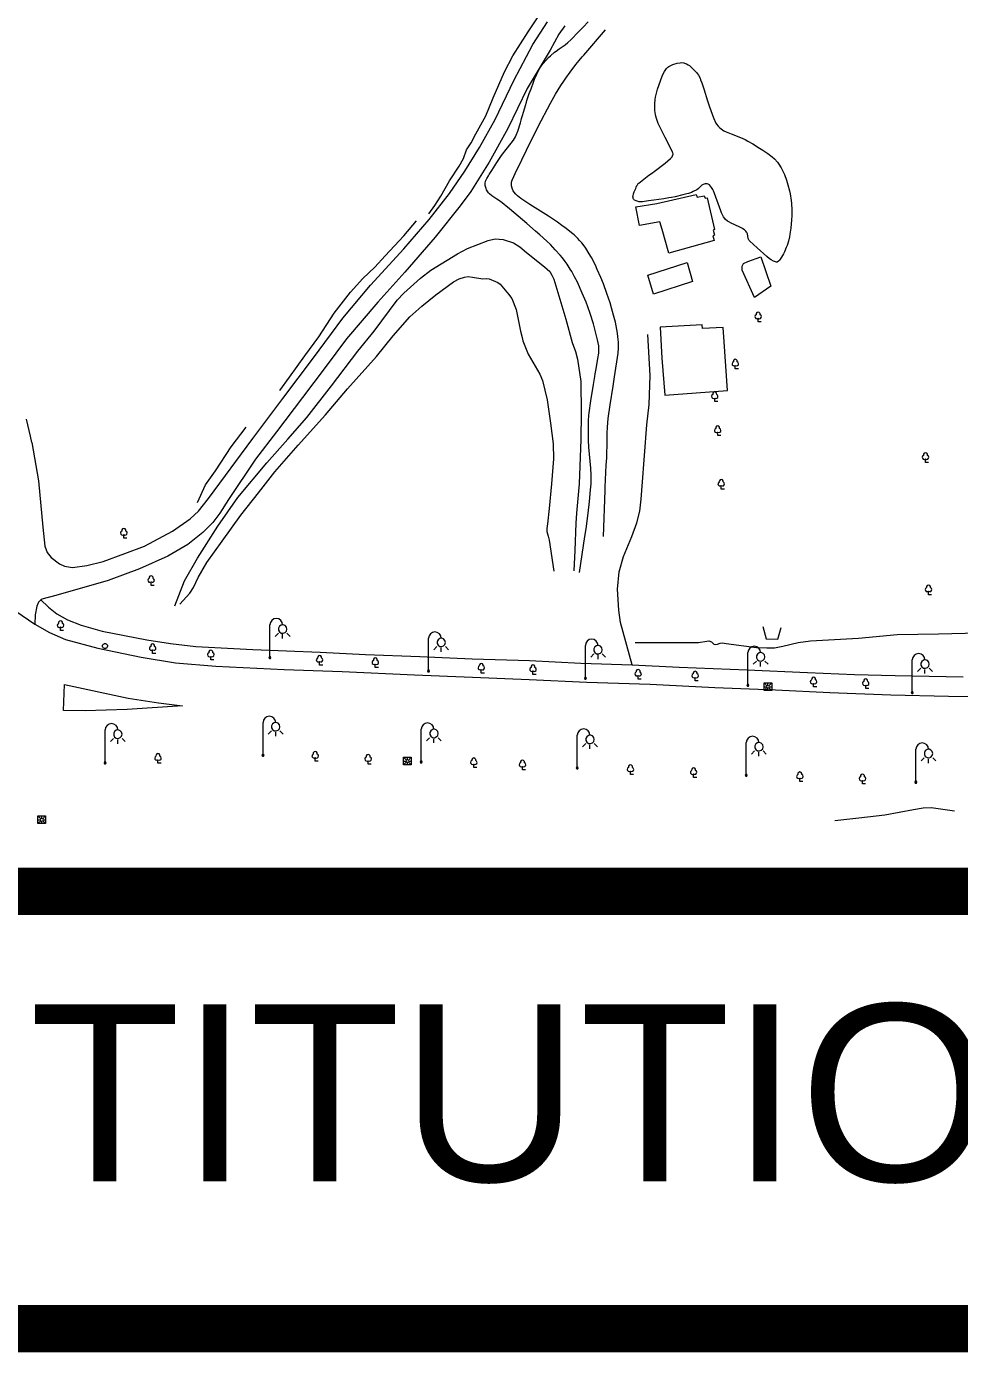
# Model space of a CAD drawing. Header units: millimetres. Extents: x 10 to 1007146, y 455139 to 1110758.
# Drawn here: x 503397.57 to 503413.36, y 555373.66 to 555396.12 of the extents above; entities that cross this region are included whole.
import ezdxf
from ezdxf.enums import TextEntityAlignment as Align

# ---------------------------------------------------------------- set-up
doc = ezdxf.new("R2010")
doc.units = ezdxf.units.MM
doc.header["$LTSCALE"] = 10
doc.layers.add('CADRE', color=7, linetype='Continuous')
for name, color, linetype, lineweight in [('OACCIDENT', 5, 'Continuous', 0), ('P_ROUTE', 1, 'Continuous', 0), ('PBDUR', 1, 'Continuous', 0), ('PBTROTTOIR', 252, 'Continuous', 0), ('PCLOTURE GRILLAGE', 30, 'Continuous', 0), ('PISTE', 1, 'Continuous', 0), ('PLAMPADAIRE', 7, 'Continuous', 0), ('PMUR', 4, 'Continuous', 0), ('PREGARD', 7, 'Continuous', 0), ('PVCLOTURE', 70, 'Continuous', 0), ('Varbre', 70, 'Continuous', 0), ('Vforet', 70, 'Continuous', 0)]:
    doc.layers.add(name, color=color, linetype=linetype, lineweight=lineweight)
doc.styles.add('MON', font='arial.ttf', dxfattribs={"height": 0.5})

# ---------------------------------------------------------------- blocks, each defined once
blk = doc.blocks.new('PT_COTE_90')
at = {"color": 0, "linetype": 'ByBlock', "flags": 128}
blk.add_lwpolyline([(-28.429668, 24.457168), (-22.724495, 29.831684), (-16.024326, 33.901743), (-8.6245, 36.492704), (-0.846278, 37.491798), (6.96316, 36.848127), (14.47522, 34.593737), (21.348963, 30.830655), (27.292359, 25.717765), (32.043869, 19.480061), (35.391395, 12.392342), (37.198282, 4.763435), (37.372385, -3.076757), (35.915955, -10.780607), (32.892504, -18.013615), (28.426802, -24.454403), (22.725419, -29.83218), (16.021989, -33.906029), (8.625424, -36.4932), (0.847202, -37.492293), (-6.966026, -36.845362), (-14.474296, -34.594232), (-21.351829, -30.82789), (-27.295225, -25.715), (-32.042945, -19.480557), (-35.394261, -12.389576), (-37.197357, -4.763931), (-37.37146, 3.076261), (-35.918292, 10.776321), (-32.89158, 18.013119)], close=True, dxfattribs=at)
blk = doc.blocks.new('a_i_b_169')
at = {"layer": 'Varbre', "color": 70, "linetype": 'Continuous', "lineweight": 0, "flags": 128}
blk.add_lwpolyline([(186.542538, 0.000518), (0, 0), (0.000073, 213.192155)], dxfattribs=at)
at = {"layer": 'Varbre', "color": 70, "linetype": 'Continuous', "lineweight": 0}
for centre, radius, start, end in [((-74.071781, 313.257725), 124.498024, 111.637039, 306.510073), ((-0.000617, 461.873786), 124.403379, 344.52592, 195.330408), ((74.375888, 312.909383), 124.399708, 233.281948, 68.53724)]:
    blk.add_arc(centre, radius, start, end, dxfattribs=at)
blk = doc.blocks.new('Regard_88')
at = {"layer": 'PREGARD', "color": 7, "linetype": 'Continuous', "lineweight": 0}
for p, q in [((-77.368545, -74.770038), (-77.368545, 77.129962)), ((-77.368545, 77.129962), (74.531455, 77.129962)), ((-13.068545, 12.829962), (-77.368545, 77.129962)), ((-77.368545, 0.029962), (-18.268545, 0.029962)), ((-0.468545, 18.229962), (-0.768545, 77.129962)), ((11.531455, 14.129962), (74.531455, 77.129962)), ((18.331455, 0.029962), (74.531455, 0.029962)), ((74.531455, 77.129962), (74.531455, -74.770038)), ((-77.368545, -74.770038), (-14.168545, -11.570038)), ((74.531455, -74.770038), (-77.368545, -74.770038)), ((-0.068545, -74.770038), (-0.368545, -18.270038)), ((74.531455, -74.770038), (12.831455, -13.070038))]:
    blk.add_line(p, q, dxfattribs=at)
blk = doc.blocks.new('Lampadaire_117')
at = {"layer": 'PLAMPADAIRE', "color": 7, "linetype": 'Continuous', "lineweight": 0, "flags": 128}
for points in [[(0.000009, 21.798357), (0.000198, 496.731629)], [(192.000198, 496.731553), (185.600213, 533.531555), (164.800225, 563.931564), (132.800233, 584.731576), (96.000237, 592.731591), (59.200233, 584.731606), (28.800225, 563.931618), (8.000213, 533.531626), (0.000198, 496.731629)], [(256.000173, 432.731527), (249.600184, 461.53153), (228.800194, 485.531538), (200.000198, 496.73155), (169.600196, 491.931562), (144.000189, 474.331572), (129.600178, 447.131578), (129.600166, 416.731578), (144.000155, 389.531572), (169.600148, 371.931562), (200.000147, 368.73155), (228.800152, 379.931538), (249.600161, 402.33153), (256.000173, 432.731527)], [(80.000128, 320.731597), (128.000147, 368.731578)], [(192.000115, 288.731553), (192.000141, 352.731553)], [(304.000128, 320.731508), (256.000147, 368.731527)], [(16, 0.731623), (8.000005, 13.531626), (-7.999995, 13.531633), (-16, 0.731636), (-8.000005, -13.668367), (7.999995, -13.668374), (16, 0.731623)], [(-0.000005, -13.668371), (0.000005, 13.531629)], [(15.555556, -0.068377), (-15.555556, -0.068364)]]:
    blk.add_lwpolyline(points, dxfattribs=at)

msp = doc.modelspace()

# ---------------------------------------------------------------- linework, layer by layer
at = {"elevation": -0.354}
msp.add_lwpolyline([(503345.107, 555474.387), (503435.114, 555474.393), (503435.121, 555381.48), (503345.115, 555381.474)], close=True, dxfattribs=at)
at = {"layer": 'CADRE', "color": 0, "lineweight": -2, "const_width": 0.8, "elevation": -0.354, "flags": 128}
for points in [[(503345.107, 555474.387), (503435.381, 555474.387), (503435.379, 555381.474), (503345.107, 555381.475)], [(503435.379, 555381.474), (503249.376, 555381.474), (503249.376, 555374.063), (503435.379, 555374.063)], [(503435.383, 555381.477), (503249.379, 555381.477), (503249.379, 555374.067), (503435.383, 555374.067)]]:
    msp.add_lwpolyline(points, close=True, dxfattribs=at)
at = {"layer": 'OACCIDENT', "color": 0}
for points in [[(503400.073, 555386.31, 5.989), (503400.237, 555386.735, 5.906), (503400.461, 555387.118, 5.881), (503400.804, 555387.661, 5.823), (503401.144, 555388.144, 5.79), (503401.63, 555388.732, 5.773), (503401.986, 555389.134, 5.748), (503402.311, 555389.501, 5.724), (503402.728, 555390.036, 5.69), (503403.175, 555390.621, 5.649), (503403.448, 555390.961, 5.608), (503403.841, 555391.486, 5.574), (503403.949, 555391.608, 5.574), (503404.235, 555391.86, 5.533), (503404.41, 555391.994, 5.517), (503404.859, 555392.275, 5.483), (503405.031, 555392.365, 5.483), (503405.381, 555392.501, 5.467), (503405.495, 555392.527, 5.467), (503405.631, 555392.517, 5.467), (503405.806, 555392.46, 5.475), (503405.917, 555392.392, 5.475), (503406.029, 555392.297, 5.475), (503406.33, 555392.051, 5.483), (503406.423, 555391.975, 5.483), (503406.458, 555391.913, 5.483), (503406.488, 555391.844, 5.483), (503406.692, 555391.166, 5.492), (503406.801, 555390.773, 5.492), (503406.855, 555390.616, 5.492), (503406.894, 555390.489, 5.492), (503406.945, 555390.109, 5.533), (503406.952, 555389.571, 5.533), (503406.949, 555389.129, 5.533), (503406.917, 555388.378, 5.533), (503406.875, 555387.878, 5.517), (503406.865, 555387.709, 5.508), (503406.845, 555387.246, 5.525), (503406.829, 555386.903, 5.566)], [(503400.159, 555386.34, 6.005), (503400.327, 555386.526, 5.98), (503400.391, 555386.622, 5.964), (503400.47, 555386.792, 5.955), (503400.617, 555387.043, 5.939), (503400.879, 555387.406, 5.897), (503401.192, 555387.847, 5.881), (503401.493, 555388.224, 5.864), (503401.767, 555388.578, 5.848), (503402.162, 555389.033, 5.831), (503402.623, 555389.546, 5.806), (503402.999, 555389.987, 5.782), (503403.491, 555390.531, 5.773), (503403.773, 555390.883, 5.765), (503404.051, 555391.203, 5.757), (503404.254, 555391.388, 5.757), (503404.496, 555391.579, 5.732), (503404.79, 555391.797, 5.699), (503404.89, 555391.847, 5.699), (503404.98, 555391.877, 5.699), (503405.042, 555391.886, 5.699), (503405.112, 555391.88, 5.699), (503405.29, 555391.85, 5.674), (503405.349, 555391.855, 5.674), (503405.394, 555391.848, 5.674), (503405.504, 555391.806, 5.674), (503405.542, 555391.788, 5.674), (503405.585, 555391.756, 5.674), (503405.723, 555391.588, 5.69), (503405.778, 555391.517, 5.707), (503405.852, 555391.332, 5.732), (503405.927, 555390.965, 5.757), (503405.954, 555390.858, 5.757), (503405.966, 555390.801, 5.757), (503406.058, 555390.575, 5.74), (503406.252, 555390.235, 5.732), (503406.297, 555390.129, 5.732), (503406.377, 555389.798, 5.732), (503406.432, 555389.405, 5.724), (503406.479, 555389.052, 5.724), (503406.485, 555388.802, 5.732), (503406.45, 555388.378, 5.732), (503406.41, 555387.959, 5.732), (503406.385, 555387.7, 5.724), (503406.375, 555387.622, 5.724), (503406.375, 555387.571, 5.724), (503406.393, 555387.493, 5.724), (503406.411, 555387.424, 5.724), (503406.492, 555386.896, 5.699)], [(503411.247, 555382.675, 5.409), (503411.656, 555382.722, 5.376), (503412.092, 555382.771, 5.359), (503412.579, 555382.859, 5.343), (503412.741, 555382.887, 5.343), (503412.877, 555382.895, 5.343), (503413.273, 555382.84, 5.334)]]:
    msp.add_polyline3d(points, dxfattribs=at)
at = {"layer": 'P_ROUTE', "color": 0, "linetype": 'Continuous', "lineweight": 0}
msp.add_polyline3d([(503397.382, 555386.221, 6.211), (503397.707, 555385.999, 6.202), (503397.952, 555385.856, 6.186), (503398.225, 555385.738, 6.177), (503398.773, 555385.593, 6.144), (503399.508, 555385.44, 6.102), (503400.085, 555385.345, 6.068), (503400.769, 555385.288, 6.018), (503401.926, 555385.232, 5.959), (503402.91, 555385.199, 5.9), (503404.131, 555385.141, 5.842), (503405.112, 555385.102, 5.783), (503406.072, 555385.064, 5.732), (503407.049, 555385.019, 5.682), (503408.124, 555384.983, 5.606), (503409.217, 555384.928, 5.539), (503410.241, 555384.885, 5.481), (503411.164, 555384.843, 5.43), (503412.194, 555384.8, 5.371), (503413.17, 555384.78, 5.321), (503414.206, 555384.776, 5.262)], dxfattribs=at)
msp.add_polyline3d([(503398.188, 555384.537, 6.184), (503398.208, 555384.98, 6.167), (503399.287, 555384.745, 6.109), (503399.798, 555384.668, 6.068), (503400.203, 555384.616, 6.043), (503399.27, 555384.557, 6.109), (503398.56, 555384.533, 6.159)], close=True, dxfattribs=at)
at = {"layer": 'PBDUR', "color": 0, "lineweight": 13}
for points in [[(503408.287, 555392.814, 5.401), (503407.941, 555392.752, 5.338), (503407.878, 555393.066, 5.329), (503408.232, 555393.126, 5.38), (503408.232, 555393.126, 5.464), (503408.9, 555393.28, 5.439), (503408.918, 555393.233, 5.439), (503409.038, 555393.256, 5.439), (503409.052, 555393.215, 5.439), (503409.088, 555393.223, 5.439), (503409.212, 555392.682, 5.439), (503409.188, 555392.672, 5.439), (503409.21, 555392.59, 5.439), (503409.182, 555392.579, 5.439), (503409.207, 555392.501, 5.439), (503408.435, 555392.286, 5.481), (503408.326, 555392.682, 5.481), (503408.287, 555392.814, 5.481)], [(503409.89, 555391.534, 5.2), (503409.677, 555391.994, 5.191), (503409.678, 555392.062, 5.183), (503409.701, 555392.108, 5.175), (503409.774, 555392.145, 5.167), (503409.992, 555392.222, 5.117), (503410.165, 555391.723, 5.142)], [(503408.32, 555390.508, 5.539), (503408.367, 555389.876, 5.539), (503409.43, 555389.956, 5.539), (503409.372, 555390.78, 5.539), (503409.372, 555390.78, 5.749), (503409.357, 555391.027, 5.749), (503409.007, 555391.006, 5.749), (503409.007, 555391.006, 5.875), (503409.004, 555391.071, 5.875), (503408.293, 555391.033, 5.875), (503408.32, 555390.508, 5.875)]]:
    msp.add_polyline3d(points, close=True, dxfattribs=at)
msp.add_3dface([(503408.081, 555391.909, 5.371), (503408.747, 555392.124, 5.313), (503408.84, 555391.803, 5.296), (503408.18, 555391.592, 5.346)], dxfattribs=at)
at = {"layer": 'PBTROTTOIR', "color": 0}
msp.add_polyline3d([(503397.799, 555386.415, 6.161), (503397.935, 555386.285, 6.178), (503398.077, 555386.174, 6.189), (503398.258, 555386.072, 6.189), (503398.487, 555385.981, 6.168), (503398.845, 555385.883, 6.147), (503399.603, 555385.734, 6.095), (503400, 555385.674, 6.085), (503400.432, 555385.624, 6.054), (503401.395, 555385.568, 5.981), (503402.535, 555385.523, 5.93), (503403.303, 555385.487, 5.878), (503404.222, 555385.451, 5.826), (503405.108, 555385.411, 5.764), (503406.078, 555385.383, 5.712), (503406.95, 555385.339, 5.681), (503407.814, 555385.308, 5.619), (503408.611, 555385.272, 5.557), (503409.766, 555385.228, 5.495), (503410.784, 555385.18, 5.443), (503411.578, 555385.146, 5.402), (503412.27, 555385.128, 5.34), (503413.42, 555385.106, 5.298)], dxfattribs=at)
at = {"layer": 'PCLOTURE GRILLAGE', "color": 0, "linetype": 'Continuous', "lineweight": 0}
msp.add_polyline3d([(503407.866, 555385.689, 5.664), (503408.619, 555385.691, 5.63), (503408.942, 555385.688, 5.614), (503409.079, 555385.71, 5.597), (503409.117, 555385.717, 5.597), (503409.161, 555385.703, 5.597), (503409.201, 555385.661, 5.589), (503409.235, 555385.653, 5.589), (503409.259, 555385.659, 5.589), (503409.304, 555385.678, 5.589), (503409.342, 555385.685, 5.589), (503409.41, 555385.674, 5.589), (503409.921, 555385.607, 5.556), (503410.099, 555385.597, 5.556), (503410.228, 555385.601, 5.556), (503410.368, 555385.629, 5.539), (503410.627, 555385.689, 5.49), (503410.836, 555385.716, 5.49), (503411.649, 555385.763, 5.465), (503412.305, 555385.822, 5.423), (503413, 555385.834, 5.399), (503413.68, 555385.854, 5.374)], dxfattribs=at)
at = {"layer": 'PISTE', "color": 0}
for points in [[(503397.654, 555389.074, 5.928), (503397.768, 555388.426, 5.969), (503397.843, 555387.644, 6.035), (503397.876, 555387.32, 6.069), (503397.917, 555387.213, 6.085), (503397.984, 555387.127, 6.085), (503398.125, 555387.019, 6.102), (503398.206, 555386.983, 6.102), (503398.343, 555386.962, 6.085), (503398.586, 555386.992, 6.052), (503398.862, 555387.063, 6.019), (503399.229, 555387.195, 5.969), (503399.562, 555387.319, 5.919), (503400.038, 555387.576, 5.861), (503400.335, 555387.784, 5.828), (503400.474, 555387.915, 5.812), (503400.647, 555388.128, 5.795), (503401.397, 555389.147, 5.712), (503401.902, 555389.822, 5.654), (503402.422, 555390.513, 5.588), (503402.918, 555391.182, 5.514), (503403.389, 555391.744, 5.464), (503403.951, 555392.357, 5.406), (503404.378, 555392.852, 5.348), (503404.723, 555393.294, 5.29), (503404.987, 555393.671, 5.24), (503405.235, 555394.073, 5.191), (503405.498, 555394.55, 5.141), (503405.816, 555395.21, 5.108), (503406.134, 555395.82, 5.075), (503406.384, 555396.202, 5.058)], [(503406.677, 555396.137, 5.06), (503406.577, 555395.991, 5.068), (503406.427, 555395.724, 5.084), (503406.039, 555395.073, 5.126), (503405.712, 555394.393, 5.159), (503405.398, 555393.825, 5.217), (503405.084, 555393.329, 5.283), (503404.904, 555393.084, 5.316), (503404.481, 555392.557, 5.366), (503403.971, 555391.96, 5.441), (503403.51, 555391.456, 5.474), (503402.983, 555390.832, 5.532), (503402.62, 555390.347, 5.606), (503402.239, 555389.841, 5.639), (503401.799, 555389.258, 5.706), (503401.443, 555388.794, 5.747), (503400.985, 555388.109, 5.78), (503400.838, 555387.878, 5.797), (503400.718, 555387.722, 5.813), (503400.55, 555387.555, 5.83), (503400.298, 555387.351, 5.863), (503399.954, 555387.154, 5.888), (503399.478, 555386.939, 5.979), (503398.947, 555386.741, 6.037), (503398.063, 555386.486, 6.12), (503397.822, 555386.421, 6.153), (503397.768, 555386.37, 6.161), (503397.738, 555386.302, 6.169), (503397.712, 555386.157, 6.194), (503397.707, 555385.999, 6.202)], [(503407.814, 555385.308, 5.619), (503407.622, 555386.029, 5.454), (503407.59, 555386.239, 5.387), (503407.566, 555386.592, 5.304), (503407.596, 555386.888, 5.288), (503407.672, 555387.144, 5.271), (503407.809, 555387.484, 5.255), (503407.893, 555387.715, 5.246), (503407.944, 555387.913, 5.238), (503407.967, 555388.118, 5.238), (503407.986, 555388.338, 5.238), (503408.063, 555389.377, 5.255), (503408.102, 555389.718, 5.238), (503408.119, 555390.209, 5.205), (503408.081, 555390.908, 5.189)], [(503397.654, 555389.074, 5.928), (503397.634, 555389.182, 5.922), (503397.565, 555389.473, 5.912)]]:
    msp.add_polyline3d(points, dxfattribs=at)
at = {"layer": 'PMUR', "color": 0, "linetype": 'Continuous', "lineweight": 0}
msp.add_polyline3d([(503410.031, 555385.959, 5.21), (503410.083, 555385.753, 5.351), (503410.281, 555385.743, 5.351), (503410.341, 555385.942, 5.227)], dxfattribs=at)
at = {"layer": 'PVCLOTURE', "color": 0, "linetype": 'Continuous', "lineweight": 0}
for points in [[(503404.373, 555392.949, 5.54), (503404.475, 555393.09, 5.565), (503404.576, 555393.249, 5.582), (503404.726, 555393.511, 5.516), (503404.886, 555393.756, 5.441), (503404.962, 555393.888, 5.408), (503405.012, 555394.034, 5.391), (503405.089, 555394.153, 5.416), (503405.169, 555394.306, 5.449), (503405.341, 555394.609, 5.416), (503405.466, 555394.913, 5.35), (503405.654, 555395.358, 5.342), (503405.794, 555395.624, 5.367), (503406.055, 555396.033, 5.358), (503406.328, 555396.439, 5.35), (503406.538, 555396.705, 5.342)], [(503406.923, 555386.876, 5.756), (503407.018, 555387.485, 5.772), (503407.038, 555387.616, 5.775), (503407.074, 555387.879, 5.777), (503407.096, 555388.076, 5.776), (503407.114, 555388.274, 5.774), (503407.121, 555388.374, 5.772), (503407.124, 555388.463, 5.771), (503407.124, 555388.522, 5.77), (503407.118, 555388.641, 5.769), (503407.085, 555388.998, 5.761), (503407.079, 555389.116, 5.758), (503407.078, 555389.176, 5.756), (503407.078, 555389.355, 5.749), (503407.08, 555389.444, 5.745), (503407.086, 555389.533, 5.741), (503407.091, 555389.578, 5.739), (503407.119, 555389.784, 5.728), (503407.162, 555390.058, 5.712), (503407.183, 555390.194, 5.706), (503407.191, 555390.238, 5.706), (503407.206, 555390.326, 5.709), (503407.238, 555390.501, 5.72), (503407.252, 555390.589, 5.723), (503407.255, 555390.614, 5.723), (503407.255, 555390.664, 5.723), (503407.25, 555390.715, 5.723), (503407.231, 555390.815, 5.723), (503407.209, 555390.906, 5.723), (503407.161, 555391.084, 5.723), (503407.106, 555391.259, 5.723), (503407.065, 555391.374, 5.723), (503407.036, 555391.451, 5.723), (503406.973, 555391.604, 5.723), (503406.889, 555391.791, 5.723), (503406.843, 555391.882, 5.723), (503406.795, 555391.971, 5.723), (503406.769, 555392.015, 5.723), (503406.714, 555392.1, 5.723), (503406.684, 555392.142, 5.723), (503406.637, 555392.203, 5.723), (503406.598, 555392.251, 5.723), (503406.516, 555392.342, 5.723), (503406.432, 555392.429, 5.723), (503406.374, 555392.485, 5.723), (503406.255, 555392.594, 5.723), (503406.182, 555392.659, 5.722), (503406.035, 555392.786, 5.718), (503405.738, 555393.034, 5.708), (503405.588, 555393.158, 5.706), (503405.527, 555393.201, 5.706), (503405.443, 555393.256, 5.706), (503405.402, 555393.288, 5.706), (503405.383, 555393.308, 5.706), (503405.372, 555393.323, 5.706), (503405.353, 555393.357, 5.706), (503405.343, 555393.381, 5.706), (503405.334, 555393.415, 5.706), (503405.331, 555393.431, 5.706), (503405.33, 555393.468, 5.706), (503405.335, 555393.501, 5.706), (503405.341, 555393.516, 5.706), (503405.346, 555393.527, 5.705), (503405.358, 555393.55, 5.696), (503405.384, 555393.596, 5.668), (503405.398, 555393.618, 5.656), (503405.441, 555393.685, 5.627), (503405.498, 555393.775, 5.587), (503405.527, 555393.82, 5.57), (503405.571, 555393.887, 5.548), (503405.593, 555393.92, 5.54), (503405.621, 555393.96, 5.533), (503405.683, 555394.04, 5.518), (503405.767, 555394.146, 5.499), (503405.806, 555394.2, 5.489), (503405.84, 555394.254, 5.479), (503405.854, 555394.282, 5.474), (503405.882, 555394.349, 5.463), (503405.926, 555394.494, 5.441), (503405.938, 555394.535, 5.438), (503405.946, 555394.563, 5.438), (503405.962, 555394.618, 5.444), (503405.978, 555394.674, 5.454), (503406, 555394.747, 5.471), (503406.011, 555394.784, 5.479), (503406.028, 555394.84, 5.488), (503406.036, 555394.867, 5.491), (503406.076, 555394.989, 5.496), (503406.106, 555395.07, 5.497), (503406.146, 555395.178, 5.494), (503406.166, 555395.232, 5.491), (503406.177, 555395.26, 5.487), (503406.185, 555395.279, 5.482), (503406.201, 555395.315, 5.469), (503406.236, 555395.386, 5.44), (503406.256, 555395.42, 5.429), (503406.277, 555395.453, 5.424), (503406.289, 555395.469, 5.425), (503406.309, 555395.496, 5.428), (503406.353, 555395.548, 5.435), (503406.401, 555395.597, 5.442), (503406.434, 555395.628, 5.447), (503406.504, 555395.688, 5.458), (503406.528, 555395.707, 5.461), (503406.58, 555395.743, 5.469), (503406.682, 555395.812, 5.484), (503406.729, 555395.851, 5.491), (503406.779, 555395.899, 5.497), (503406.812, 555395.932, 5.5), (503406.877, 555395.999, 5.503), (503406.943, 555396.067, 5.503), (503406.986, 555396.113, 5.5), (503407.073, 555396.203, 5.491)], [(503407.333, 555387.483, 5.582), (503407.359, 555388.261, 5.565), (503407.361, 555388.323, 5.563), (503407.366, 555388.446, 5.556), (503407.379, 555388.693, 5.538), (503407.386, 555388.816, 5.532), (503407.389, 555388.89, 5.531), (503407.391, 555389.038, 5.531), (503407.395, 555389.235, 5.533), (503407.399, 555389.334, 5.533), (503407.412, 555389.481, 5.532), (503407.445, 555389.717, 5.527), (503407.494, 555390.032, 5.519), (503407.519, 555390.19, 5.516), (503407.578, 555390.592, 5.516), (503407.58, 555390.613, 5.514), (503407.584, 555390.653, 5.507), (503407.587, 555390.735, 5.488), (503407.585, 555390.775, 5.483), (503407.576, 555390.868, 5.478), (503407.568, 555390.93, 5.475), (503407.546, 555391.053, 5.47), (503407.533, 555391.114, 5.468), (503407.503, 555391.236, 5.465), (503407.468, 555391.359, 5.464), (503407.443, 555391.44, 5.464), (503407.39, 555391.603, 5.466), (503407.332, 555391.765, 5.471), (503407.289, 555391.871, 5.476), (503407.227, 555392.009, 5.481), (503407.194, 555392.078, 5.483), (503407.127, 555392.211, 5.484), (503407.091, 555392.275, 5.485), (503407.032, 555392.368, 5.484), (503406.988, 555392.428, 5.484), (503406.965, 555392.457, 5.483), (503406.928, 555392.499, 5.483), (503406.897, 555392.531, 5.481), (503406.834, 555392.592, 5.473), (503406.789, 555392.63, 5.466), (503406.698, 555392.701, 5.453), (503406.627, 555392.753, 5.449), (503406.552, 555392.807, 5.451), (503406.398, 555392.909, 5.461), (503406.087, 555393.108, 5.49), (503405.984, 555393.176, 5.497), (503405.933, 555393.212, 5.499), (503405.876, 555393.257, 5.501), (503405.85, 555393.282, 5.501), (503405.814, 555393.325, 5.499), (503405.805, 555393.338, 5.498), (503405.79, 555393.366, 5.496), (503405.783, 555393.386, 5.495), (503405.773, 555393.427, 5.492), (503405.772, 555393.457, 5.489), (503405.775, 555393.487, 5.486), (503405.779, 555393.502, 5.485), (503405.786, 555393.522, 5.483), (503405.866, 555393.696, 5.462), (503405.908, 555393.781, 5.449), (503405.948, 555393.864, 5.436), (503406.03, 555394.03, 5.404), (503406.193, 555394.362, 5.332), (503406.276, 555394.527, 5.3), (503406.381, 555394.728, 5.268), (503406.435, 555394.827, 5.254), (503406.521, 555394.975, 5.237), (503406.612, 555395.122, 5.223), (503406.659, 555395.195, 5.217), (503406.694, 555395.247, 5.216), (503406.765, 555395.349, 5.221), (503406.865, 555395.481, 5.233), (503406.917, 555395.546, 5.237), (503406.97, 555395.609, 5.237), (503406.997, 555395.64, 5.234), (503407.368, 555396.065, 5.184)], [(503401.851, 555389.959, 5.805), (503402.019, 555390.183, 5.814), (503402.278, 555390.542, 5.805), (503402.511, 555390.869, 5.781), (503402.773, 555391.269, 5.772), (503403.049, 555391.622, 5.748), (503403.255, 555391.855, 5.673), (503403.463, 555392.048, 5.607), (503403.634, 555392.237, 5.574), (503403.951, 555392.575, 5.557), (503404.166, 555392.83, 5.499)], [(503400.458, 555388.06, 5.921), (503400.596, 555388.357, 5.946), (503400.762, 555388.598, 5.955), (503401.027, 555389.006, 5.955), (503401.281, 555389.339, 5.938)]]:
    msp.add_polyline3d(points, dxfattribs=at)
at = {"layer": 'Vforet', "color": 0}
msp.add_polyline3d([(503407.858, 555393.183, 5.167), (503407.842, 555393.199, 5.166), (503407.835, 555393.211, 5.165), (503407.832, 555393.22, 5.164), (503407.83, 555393.239, 5.162), (503407.831, 555393.255, 5.16), (503407.838, 555393.287, 5.157), (503407.851, 555393.32, 5.152), (503407.877, 555393.379, 5.142), (503407.886, 555393.401, 5.137), (503407.898, 555393.43, 5.129), (503407.905, 555393.444, 5.125), (503407.919, 555393.463, 5.12), (503407.928, 555393.471, 5.117), (503408.043, 555393.56, 5.086), (503408.101, 555393.603, 5.073), (503408.159, 555393.646, 5.062), (503408.188, 555393.668, 5.059), (503408.373, 555393.809, 5.042), (503408.466, 555393.885, 5.034), (503408.483, 555393.903, 5.033), (503408.491, 555393.914, 5.032), (503408.5, 555393.931, 5.03), (503408.508, 555393.958, 5.029), (503408.507, 555393.985, 5.027), (503408.502, 555393.997, 5.026), (503408.42, 555394.158, 5.009), (503408.375, 555394.245, 5.005), (503408.285, 555394.421, 5.001), (503408.258, 555394.48, 5.001), (503408.23, 555394.562, 5.002), (503408.219, 555394.604, 5.001), (503408.211, 555394.635, 4.999), (503408.202, 555394.699, 4.994), (503408.198, 555394.763, 4.988), (503408.199, 555394.806, 4.984), (503408.207, 555394.89, 4.976), (503408.213, 555394.925, 4.973), (503408.228, 555394.995, 4.966), (503408.248, 555395.064, 4.959), (503408.294, 555395.2, 4.943), (503408.308, 555395.238, 4.937), (503408.337, 555395.31, 4.918), (503408.364, 555395.361, 4.902), (503408.386, 555395.393, 4.893), (503408.399, 555395.409, 4.889), (503408.421, 555395.432, 4.885), (503408.437, 555395.445, 4.883), (503408.47, 555395.465, 4.88), (503408.505, 555395.48, 4.878), (503408.58, 555395.5, 4.877), (503408.628, 555395.51, 4.877), (503408.653, 555395.511, 4.877), (503408.689, 555395.508, 4.877), (503408.705, 555395.504, 4.877), (503408.737, 555395.491, 4.877), (503408.767, 555395.475, 4.877), (503408.786, 555395.462, 4.877), (503408.823, 555395.431, 4.877), (503408.879, 555395.373, 4.88), (503408.904, 555395.344, 4.883), (503408.938, 555395.298, 4.888), (503408.965, 555395.248, 4.892), (503408.976, 555395.222, 4.893), (503408.995, 555395.171, 4.894), (503409.029, 555395.069, 4.892), (503409.091, 555394.863, 4.883), (503409.125, 555394.761, 4.885), (503409.147, 555394.699, 4.89), (503409.194, 555394.577, 4.902), (503409.235, 555394.486, 4.91), (503409.245, 555394.468, 4.911), (503409.27, 555394.434, 4.913), (503409.301, 555394.405, 4.915), (503409.323, 555394.387, 4.916), (503409.371, 555394.357, 4.918), (503409.41, 555394.337, 4.919), (503409.49, 555394.303, 4.92), (503409.652, 555394.243, 4.92), (503409.73, 555394.207, 4.918), (503409.774, 555394.183, 4.916), (503409.86, 555394.133, 4.907), (503409.973, 555394.064, 4.893), (503410.029, 555394.028, 4.887), (503410.112, 555393.972, 4.885), (503410.189, 555393.913, 4.888), (503410.225, 555393.881, 4.89), (503410.275, 555393.826, 4.893), (503410.298, 555393.794, 4.895), (503410.34, 555393.729, 4.899), (503410.375, 555393.662, 4.903), (503410.395, 555393.615, 4.905), (503410.431, 555393.518, 4.91), (503410.454, 555393.443, 4.914), (503410.479, 555393.341, 4.92), (503410.49, 555393.29, 4.922), (503410.507, 555393.174, 4.926), (503410.512, 555393.123, 4.927), (503410.518, 555393.019, 4.926), (503410.518, 555392.915, 4.924), (503410.515, 555392.846, 4.922), (503410.502, 555392.707, 4.918), (503410.488, 555392.607, 4.916), (503410.479, 555392.558, 4.915), (503410.461, 555392.485, 4.914), (503410.439, 555392.413, 4.913), (503410.425, 555392.377, 4.912), (503410.394, 555392.306, 4.911), (503410.376, 555392.27, 4.911), (503410.346, 555392.216, 4.91), (503410.324, 555392.182, 4.912), (503410.312, 555392.166, 4.914), (503410.293, 555392.146, 4.919), (503410.272, 555392.134, 4.924), (503410.262, 555392.133, 4.926), (503410.244, 555392.135, 4.93), (503410.207, 555392.147, 4.937), (503410.168, 555392.169, 4.945), (503410.144, 555392.187, 4.95), (503410.098, 555392.225, 4.96), (503409.934, 555392.374, 5.001), (503409.807, 555392.487, 5.026), (503409.796, 555392.501, 5.029), (503409.79, 555392.511, 5.03), (503409.782, 555392.534, 5.034), (503409.768, 555392.61, 5.045), (503409.759, 555392.632, 5.049), (503409.753, 555392.642, 5.051), (503409.742, 555392.655, 5.053), (503409.718, 555392.678, 5.058), (503409.691, 555392.698, 5.062), (503409.671, 555392.71, 5.064), (503409.629, 555392.732, 5.069), (503409.495, 555392.791, 5.078), (503409.453, 555392.814, 5.08), (503409.433, 555392.827, 5.081), (503409.398, 555392.856, 5.083), (503409.383, 555392.872, 5.083), (503409.364, 555392.901, 5.084), (503409.331, 555392.966, 5.084), (503409.317, 555392.999, 5.084), (503409.213, 555393.293, 5.076), (503409.192, 555393.34, 5.073), (503409.18, 555393.362, 5.072), (503409.16, 555393.394, 5.07), (503409.123, 555393.439, 5.067), (503409.112, 555393.448, 5.067), (503409.104, 555393.452, 5.066), (503409.085, 555393.457, 5.065), (503409.054, 555393.456, 5.065), (503409.034, 555393.452, 5.065), (503409.021, 555393.447, 5.065), (503408.998, 555393.435, 5.067), (503408.988, 555393.428, 5.069), (503408.969, 555393.41, 5.074), (503408.932, 555393.372, 5.087), (503408.911, 555393.357, 5.092), (503408.851, 555393.326, 5.104), (503408.82, 555393.312, 5.11), (503408.772, 555393.295, 5.117), (503408.74, 555393.286, 5.119), (503408.675, 555393.27, 5.118), (503408.547, 555393.24, 5.108), (503408.482, 555393.227, 5.109), (503408.439, 555393.219, 5.113), (503408.353, 555393.205, 5.124), (503408.181, 555393.18, 5.149), (503408.095, 555393.169, 5.158), (503408.024, 555393.158, 5.164), (503407.989, 555393.154, 5.166), (503407.953, 555393.154, 5.167), (503407.936, 555393.155, 5.167), (503407.901, 555393.163, 5.168), (503407.884, 555393.169, 5.167), (503407.858, 555393.183, 5.167)], dxfattribs=at)

# ---------------------------------------------------------------- block references
at = {"layer": 'PLAMPADAIRE', "color": 0, "linetype": 'Continuous', "lineweight": 0, "xscale": 0.00111936644440641, "yscale": 0.00111936644440641, "zscale": 0.00111936644440641, "rotation": 0.004378200956779001}
for p in [(503401.685, 555385.433, 5.986), (503404.369, 555385.206, 5.821), (503407.025, 555385.083, 5.68), (503409.776, 555384.962, 5.514), (503412.558, 555384.839, 5.365), (503401.568, 555383.778, 5.986), (503398.895, 555383.652, 6.127), (503404.245, 555383.664, 5.829), (503406.887, 555383.563, 5.688), (503409.747, 555383.439, 5.522), (503412.618, 555383.324, 5.357)]:
    msp.add_blockref('Lampadaire_117', p, dxfattribs=at)
at = {"layer": 'PREGARD', "color": 0, "xscale": 0.00111936644440641, "yscale": 0.00111936644440641, "zscale": 0.00111936644440641, "rotation": 357.5505522009568}
msp.add_blockref('PT_COTE_90', (503398.893, 555385.629, 6.139), dxfattribs=at)
at = {"layer": 'PREGARD', "color": 0, "linetype": 'Continuous', "lineweight": 0, "xscale": 0.0008495991313044653, "yscale": 0.0008495991313044653, "zscale": 0.0008495991313044653, "rotation": 0.004378200956779}
for p in [(503410.115, 555384.94, 5.498), (503404.013, 555383.681, 5.854), (503397.824, 555382.685, 6.202)]:
    msp.add_blockref('Regard_88', p, dxfattribs=at)
at = {"layer": 'Varbre', "color": 0, "linetype": 'Continuous', "lineweight": 0, "xscale": 0.0002798416111016025, "yscale": 0.0002798416111016025, "zscale": 0.0002798416111016025, "rotation": 0.004378200956779001}
for p in [(503409.949, 555391.121, 4.976), (503409.563, 555390.322, 5.026), (503409.214, 555389.77, 5.075), (503409.264, 555389.193, 5.092), (503412.782, 555388.738, 4.529), (503409.325, 555388.288, 5.042), (503399.212, 555387.456, 5.995), (503399.673, 555386.656, 6.011), (503412.833, 555386.498, 4.926), (503398.141, 555385.892, 6.168), (503399.7, 555385.504, 6.086), (503400.684, 555385.395, 6.036), (503402.526, 555385.307, 5.937), (503403.469, 555385.264, 5.879), (503405.263, 555385.172, 5.771), (503406.138, 555385.147, 5.721), (503407.917, 555385.07, 5.63), (503408.883, 555385.037, 5.564), (503410.888, 555384.936, 5.44), (503411.77, 555384.909, 5.39), (503399.79, 555383.643, 6.069), (503402.452, 555383.679, 5.937), (503403.347, 555383.627, 5.879), (503405.135, 555383.569, 5.779), (503405.96, 555383.53, 5.746), (503407.787, 555383.451, 5.63), (503408.857, 555383.403, 5.572), (503410.656, 555383.332, 5.448), (503411.715, 555383.294, 5.39)]:
    msp.add_blockref('a_i_b_169', p, dxfattribs=at)

# ---------------------------------------------------------------- texts
at = {"layer": 'CADRE', "color": 0, "lineweight": -2, "style": 'MON'}
msp.add_text('SITUATION SUR LA RESTITUTION 1/1000', height=3, dxfattribs=at).set_placement((503349.18, 555379.562, 81.706), align=Align.TOP_LEFT)

doc.saveas('drawing.dxf')
